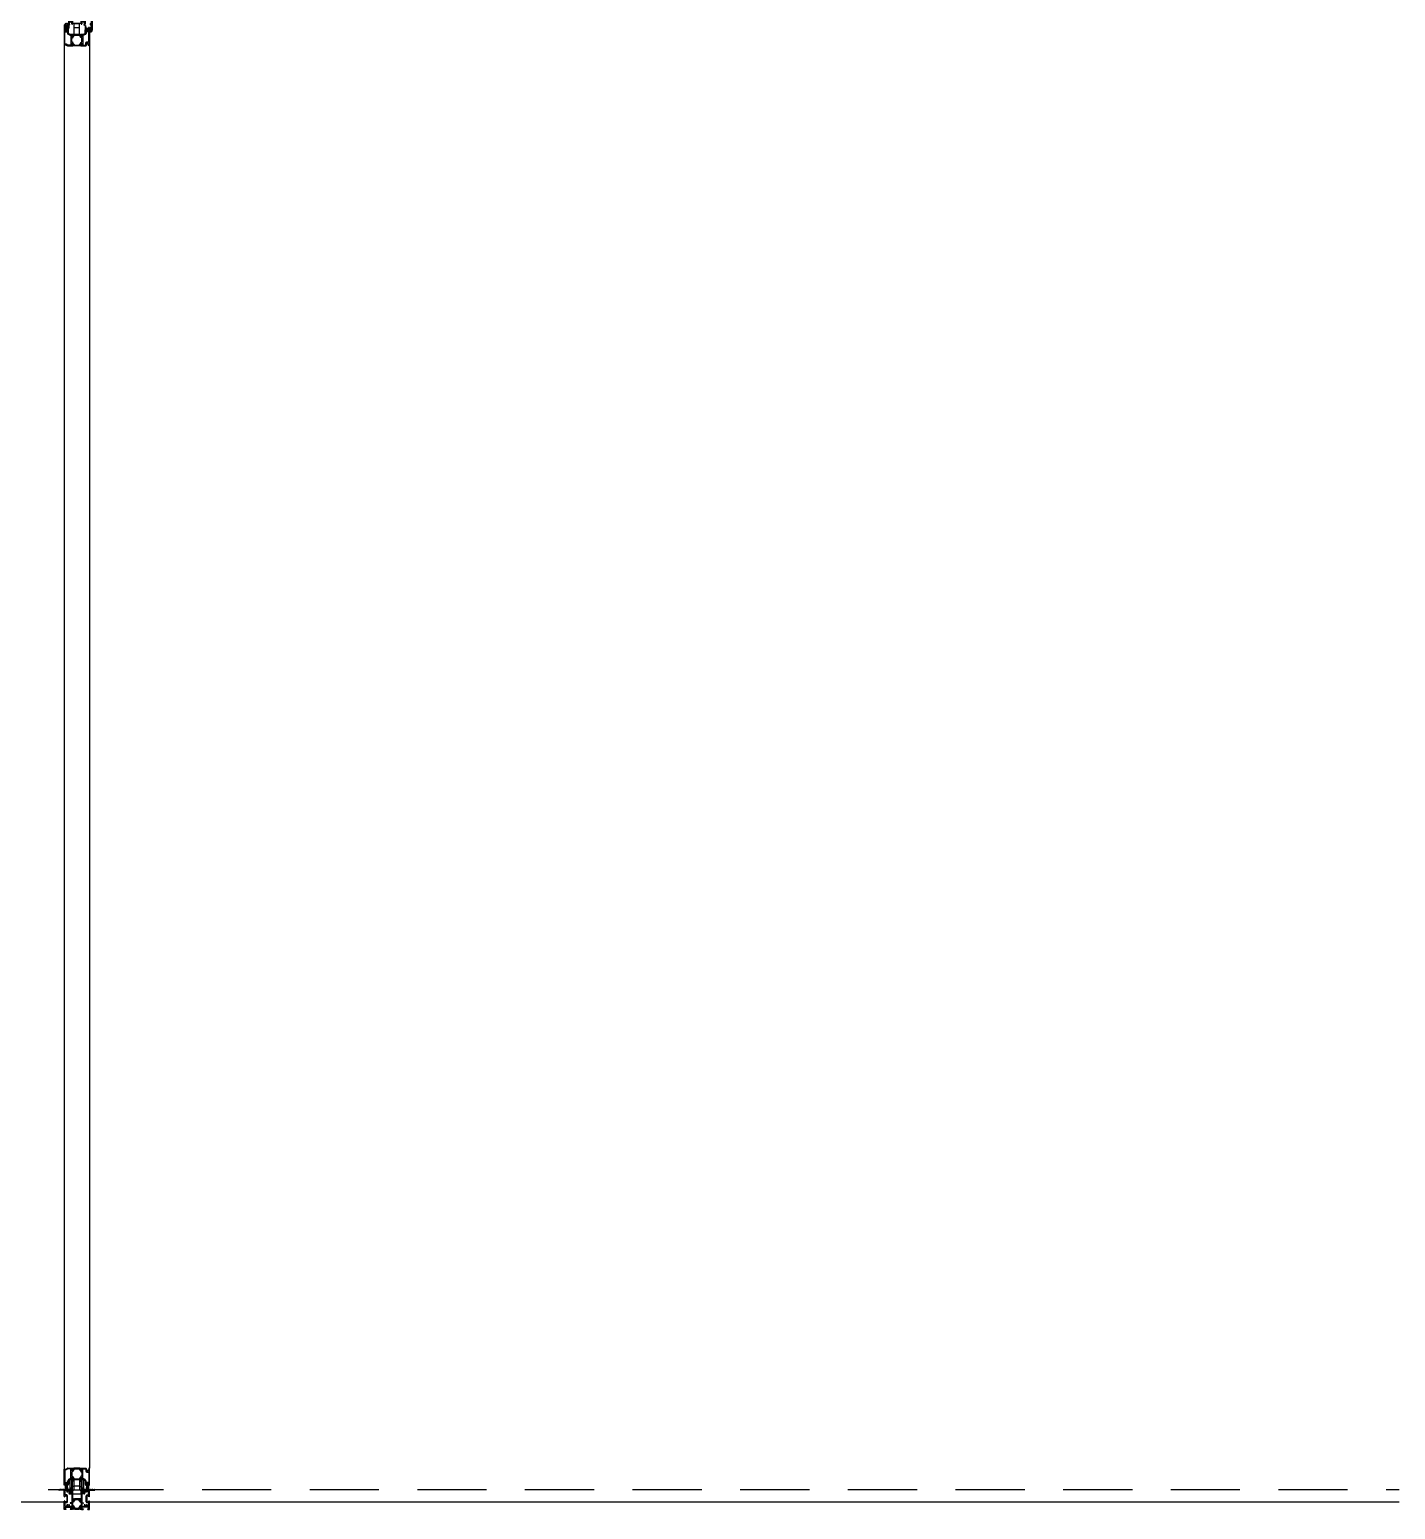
# Model space of a CAD drawing. Header units: millimetres. Extents: x 17311 to 801382, y -242618 to -104888.
# Drawn here: x 148942 to 153383, y -225723 to -220910 of the extents above; entities that cross this region are included whole.
import ezdxf

# ---------------------------------------------------------------- set-up
doc = ezdxf.new("R2010")
doc.units = ezdxf.units.MM
doc.header["$LTSCALE"] = 250
for name, pattern in [('HID', [2.8, 1.8, -1]), ('HIDDEN', [9.525, 6.35, -3.175]), ('STRICHPUNKTX2', [2, 1, -0.5, 0, -0.5])]:
    doc.linetypes.add(name, pattern=pattern)
for name, color, linetype in [('A-ETC', 8, 'Continuous'), ('A-FIN-8', 8, 'Continuous'), ('i-f-의장', 4, 'Continuous'), ('인테리어', 7, 'HIDDEN')]:
    doc.layers.add(name, color=color, linetype=linetype)

# ---------------------------------------------------------------- blocks, each defined once
blk = doc.blocks.new('5-60-04-x')
at = {"layer": 'A-ETC'}
for p, q in [((-59.4, 0), (-59.4, 38)), ((-59.4, 38), (-54.9, 38)), ((-57.6, 36.3), (-57.6, 6.7)), ((-54.5, 36.3), (-57.6, 36.3)), ((-54.9, 38), (-51.9, 39.8)), ((-51, 38.3), (-54.5, 36.3)), ((-51, 40), (-38.6, 40)), ((-43.7, 38.3), (-51, 38.3)), ((-43.7, 14.7), (-43.7, 38.3)), ((-41.7, 38.3), (-41.7, 33.7)), ((-41.7, 37.9), (-41.7, 34.1)), ((-41, 38.1), (-41.5, 38.1)), ((-39, 37.1), (-41.4, 38.5)), ((-41.4, 33.5), (-39, 34.9)), ((-39, 37), (-41, 38.1)), ((-41, 33.9), (-39, 35)), ((-38.8, 37), (-39, 37)), ((-39, 35), (-38, 35)), ((-38.1, 39.4), (-38.7, 37.2)), ((-36.8, 39.8), (-38.3, 37.2)), ((-37.1, 35.5), (-35.9, 37.7)), ((-23, 40), (-36.4, 40)), ((-35, 38.2), (-24.4, 38.2)), ((-23.5, 37.7), (-22.3, 35.5)), ((-21.1, 37.2), (-22.6, 39.8)), ((-21.4, 35), (-20.4, 35)), ((-21.3, 39.4), (-20.7, 37.2)), ((-20.8, 40), (-8.6, 40)), ((-20.4, 37), (-20.6, 37)), ((-20.4, 37.1), (-18, 38.5)), ((-18.4, 38.1), (-20.4, 37)), ((-20.4, 35), (-18.4, 33.9)), ((-18, 33.5), (-20.4, 34.9)), ((-17.9, 38.1), (-18.4, 38.1)), ((-17.7, 38.3), (-17.7, 33.7)), ((-17.7, 34.1), (-17.7, 37.9)), ((-15.7, 38.3), (-8.6, 38.3)), ((-15.7, 14.7), (-15.7, 38.3)), ((-8.6, 38.3), (-8.6, 33.5)), ((-5.6, 35.4), (-7, 38.9)), ((-1.7, 39.5), (-1.7, 36.9)), ((0, 40), (-1.2, 40)), ((0, 0), (0, 40)), ((-58.4, 1), (-58.4, 2.3)), ((-58.4, 2.3), (-57.2, 2.3)), ((-56.9, 1), (-58.4, 1)), ((-57.9, 3.3), (-57.9, 5)), ((-57.9, 5), (-50.9, 5)), ((-57.7, 3.3), (-57.9, 3.3)), ((-57.6, 6.7), (-51.1, 6.7)), ((-57.2, 2.3), (-57.2, 2.8)), ((-56.9, 0.5), (-56.9, 1)), ((-50.9, 1), (-52.4, 1)), ((-52.4, 0.5), (-52.4, 1)), ((-52, 2.8), (-52, 2.3)), ((-52, 2.3), (-50.9, 2.3)), ((-51.6, 8.7), (-51.6, 10.7)), ((-51.6, 10.7), (-51, 10.7)), ((-51.1, 8.7), (-51.6, 8.7)), ((-50.9, 3.3), (-51.5, 3.3)), ((-51.1, 6.7), (-51.1, 8.7)), ((-50.9, 5), (-50.9, 3.3)), ((-50.9, 2.3), (-50.9, 1)), ((-49.4, 3.3), (-49.9, 0.8)), ((-49.4, 10), (-49.4, 3.3)), ((-46.4, 14.7), (-43.7, 14.7)), ((-38.6, 13), (-46.4, 13)), ((-39.2, 32.5), (-41.7, 31)), ((-41.7, 31), (-41.7, 22)), ((-41.7, 22), (-39.2, 20.5)), ((-41.7, 19.3), (-41.7, 14.7)), ((-41.7, 15.1), (-41.7, 18.9)), ((-41.5, 33.9), (-41, 33.9)), ((-41.5, 19.1), (-41, 19.1)), ((-41, 14.9), (-41.5, 14.9)), ((-39, 18.1), (-41.4, 19.5)), ((-41.4, 14.5), (-39, 15.9)), ((-41, 19.1), (-39, 18)), ((-39, 16), (-41, 14.9)), ((-39, 18), (-38, 18)), ((-38.8, 16), (-39, 16)), ((-38.7, 34.7), (-38.7, 33.4)), ((-38.7, 19.6), (-38.7, 18.3)), ((-38.7, 15.8), (-38.1, 13.6)), ((-36.8, 13.2), (-38.3, 15.7)), ((-37.1, 17.5), (-35.9, 15.3)), ((-23, 13), (-36.4, 13)), ((-35, 14.8), (-24.4, 14.8)), ((-23.5, 15.3), (-22.3, 17.5)), ((-21.1, 15.7), (-22.6, 13.2)), ((-21.4, 18), (-20.4, 18)), ((-20.7, 15.8), (-21.3, 13.6)), ((-13, 13), (-20.8, 13)), ((-20.7, 34.7), (-20.7, 33.4)), ((-20.7, 19.6), (-20.7, 18.3)), ((-20.4, 16), (-20.6, 16)), ((-20.4, 18.1), (-18, 19.5)), ((-20.4, 18), (-18.4, 19.1)), ((-18.4, 14.9), (-20.4, 16)), ((-18, 14.5), (-20.4, 15.9)), ((-20.2, 32.5), (-17.7, 31)), ((-17.7, 22), (-20.2, 20.5)), ((-18.4, 33.9), (-17.9, 33.9)), ((-18.4, 19.1), (-17.9, 19.1)), ((-17.9, 14.9), (-18.4, 14.9)), ((-17.7, 31), (-17.7, 22)), ((-17.7, 19.3), (-17.7, 14.7)), ((-17.7, 18.9), (-17.7, 15.1)), ((-13, 14.7), (-15.7, 14.7)), ((-10, 10), (-10, 3.3)), ((-10, 3.3), (-9.5, 0.8)), ((-1.5, 5), (-8.5, 5)), ((-8.5, 5), (-8.5, 3.3)), ((-8.5, 3.3), (-7.8, 3.3)), ((-7.3, 2.3), (-8.5, 2.3)), ((-8.5, 2.3), (-8.5, 1)), ((-8.5, 1), (-7, 1)), ((-7.8, 10.7), (-8.3, 10.7)), ((-8.3, 8.7), (-7.8, 8.7)), ((-8.3, 6.7), (-8.3, 8.7)), ((-1.8, 6.7), (-8.3, 6.7)), ((-7.8, 8.7), (-7.8, 10.7)), ((-7.3, 2.8), (-7.3, 2.3)), ((-7, 0.5), (-7, 1)), ((-6.9, 34.7), (-6.1, 34.7)), ((-6.9, 33.5), (-6.9, 34.7)), ((-4.3, 32.5), (-5.9, 32.5)), ((-5.9, 30.8), (-1.8, 30.8)), ((-2.5, 1), (-1, 1)), ((-2.5, 0.5), (-2.5, 1)), ((-2.1, 2.3), (-2.1, 2.8)), ((-1, 2.3), (-2.1, 2.3)), ((-1.8, 30.8), (-1.8, 6.7)), ((-1.6, 3.3), (-1.5, 3.3)), ((-1.5, 3.3), (-1.5, 5)), ((-1, 1), (-1, 2.3)), ((-57.4, 0), (-59.4, 0)), ((-50.9, 0), (-51.9, 0)), ((-8.5, 0), (-7.5, 0)), ((-2, 0), (0, 0))]:
    blk.add_line(p, q, dxfattribs=at)
for centre, radius, start, end in [((-51, 38.3), 1.7, 90, 120.0294), ((-41.5, 38.3), 0.2, 60, 180), ((-41.5, 37.9), 0.2, 90, 180), ((-38.9, 37.3), 0.2, 240, 345), ((-38.9, 34.7), 0.2, 0, 120), ((-38.8, 37.5), 0.5, 270, 330), ((-38.6, 39.5), 0.5, 345, 90), ((-38, 36), 1, 270, 330), ((-36.4, 39.5), 0.5, 90, 150), ((-35, 37.2), 1, 90, 150), ((-24.4, 37.2), 1, 30, 90), ((-23, 39.5), 0.5, 30, 90), ((-21.4, 36), 1, 210, 270), ((-20.8, 39.5), 0.5, 90, 195), ((-20.6, 37.5), 0.5, 210, 270), ((-20.5, 37.3), 0.2, 195, 300), ((-20.5, 34.7), 0.2, 60, 180), ((-17.9, 38.3), 0.2, 0, 120), ((-17.9, 37.9), 0.2, 0, 90), ((-8.6, 38.3), 1.7, 21.3475, 90), ((-6.1, 35.2), 0.5, 270, 21.3475), ((-6.7, 36.9), 5, 298.3576, 0), ((-1.2, 39.5), 0.5, 90, 180), ((-57.7, 2.8), 0.5, 0, 90), ((-57.4, 0.5), 0.5, 270, 0), ((-51.9, 0.5), 0.5, 180, 270), ((-51.5, 2.8), 0.5, 90, 180), ((-46.4, 10), 4.7, 90, 171.4347), ((-50.9, 1), 1, 270, 348.2457), ((-46.4, 10), 3, 90, 180), ((-41.5, 34.1), 0.2, 180, 270), ((-41.5, 33.7), 0.2, 180, 300), ((-41.5, 19.3), 0.2, 60, 180), ((-41.5, 18.9), 0.2, 90, 180), ((-41.5, 15.1), 0.2, 180, 270), ((-41.5, 14.7), 0.2, 180, 300), ((-39.7, 33.4), 1, 300, 0), ((-39.7, 19.6), 1, 0, 60), ((-38.9, 18.3), 0.2, 240, 0), ((-38.9, 15.7), 0.2, 15, 120), ((-38.8, 15.5), 0.5, 30, 90), ((-38.6, 13.5), 0.5, 270, 15), ((-38, 17), 1, 30, 90), ((-36.4, 13.5), 0.5, 210, 270), ((-35, 15.8), 1, 210, 270), ((-24.4, 15.8), 1, 270, 330), ((-23, 13.5), 0.5, 270, 330), ((-21.4, 17), 1, 90, 150), ((-20.8, 13.5), 0.5, 165, 270), ((-20.6, 15.5), 0.5, 90, 150), ((-19.7, 33.4), 1, 180, 240), ((-19.7, 19.6), 1, 120, 180), ((-20.5, 18.3), 0.2, 180, 300), ((-20.5, 15.7), 0.2, 60, 165), ((-17.9, 33.7), 0.2, 240, 0), ((-17.9, 19.3), 0.2, 0, 120), ((-17.9, 14.7), 0.2, 240, 0), ((-17.9, 34.1), 0.2, 270, 0), ((-17.9, 18.9), 0.2, 0, 90), ((-17.9, 15.1), 0.2, 270, 0), ((-13, 10), 4.7, 8.0016, 90), ((-13, 10), 2.95, 0, 90), ((-8.5, 1), 1, 191.7543, 270), ((-5.9, 33.5), 2.7, 180, 270), ((-7.8, 2.8), 0.5, 0, 90), ((-7.5, 0.5), 0.5, 270, 0), ((-5.9, 33.5), 1, 180, 270), ((-2, 0.5), 0.5, 180, 270), ((-1.6, 2.8), 0.5, 90, 180)]:
    blk.add_arc(centre, radius, start, end, dxfattribs=at)
blk = doc.blocks.new('5-60-01-x')
at = {"layer": 'A-ETC'}
for p, q in [((-66, 34), (-66, 60)), ((-64, 62), (-64, 58.9)), ((-63.2, 62), (-64, 62)), ((-64, 58.9), (-63.2, 58.9)), ((-64, 56.2), (-64, 45.9)), ((-64, 56.2), (-61.8, 56.2)), ((-61.8, 45.9), (-64, 45.9)), ((-64, 44.4), (-64, 34)), ((-64, 44.4), (-62.4, 44.4)), ((-63.2, 63.2), (-63.2, 62)), ((-61.9, 63.2), (-63.2, 63.2)), ((-63.2, 58.9), (-63.2, 57.7)), ((-63.2, 57.7), (-61.9, 57.7)), ((-61.9, 62), (-61.9, 63.2)), ((-61.4, 62), (-61.9, 62)), ((-61.9, 57.7), (-61.9, 58.9)), ((-61.9, 58.9), (-61.4, 58.9)), ((-61.8, 56.2), (-61.8, 54.2)), ((-61.8, 54.2), (-60.9, 54.2)), ((-61.8, 47.9), (-61.8, 45.9)), ((-60.9, 47.9), (-61.8, 47.9)), ((-60.9, 64.5), (-60.9, 62.5)), ((-60.9, 58.4), (-60.9, 54.2)), ((-60.9, 45.9), (-60.9, 47.9)), ((-49.4, 44), (-48.6, 47.8)), ((-49.4, 30), (-49.4, 44)), ((-47.7, 36.3), (-47.7, 30)), ((-41.7, 36.3), (-47.7, 36.3)), ((-47.1, 47.5), (-47.5, 45.6)), ((-47.5, 45.6), (-46.9, 42)), ((-47.1, 49), (-47, 49)), ((-47, 47.5), (-47.1, 47.5)), ((-46.9, 42), (-46.9, 38)), ((-46.9, 38), (-45.4, 38)), ((-46.7, 48.7), (-46.7, 47.8)), ((-45.4, 38), (-45.2, 39.7)), ((-44.9, 40), (-43.5, 40)), ((-43.2, 39.7), (-43, 38)), ((-43, 38), (-41.5, 38)), ((-41.7, 24.9), (-41.7, 36.3)), ((-41.5, 38), (-41.5, 45.1)), ((-39.7, 45.1), (-39.7, 25)), ((-19.7, 45.1), (-19.7, 25)), ((-17.9, 45.1), (-17.9, 38)), ((-17.9, 38), (-16.4, 38)), ((-11.7, 36.3), (-17.7, 36.3)), ((-17.7, 36.3), (-17.7, 25.1)), ((-16.4, 38), (-16.2, 39.7)), ((-15.9, 40), (-15.5, 40)), ((-14.9, 40), (-14.5, 40)), ((-14.2, 39.7), (-14, 38)), ((-14, 38), (-12.5, 38)), ((-12.7, 48.7), (-12.7, 47.8)), ((-12.5, 42), (-11.9, 45.6)), ((-12.5, 42), (-12.5, 38)), ((-12.3, 49), (-12.4, 49)), ((-12.3, 47.5), (-12.4, 47.5)), ((-11.9, 45.6), (-12.3, 47.5)), ((-11.7, 35), (-11.7, 36.3)), ((-10, 44), (-10.8, 47.8)), ((-10, 35), (-10, 44)), ((-7.5, 35), (-10, 35)), ((0, 35), (-2, 35)), ((0, 0), (0, 35)), ((-60, 30), (-49.4, 30)), ((-59, 0), (-59, 27)), ((-57, 28.3), (-57, 24.9)), ((-49.4, 28.3), (-57, 28.3)), ((-57, 24.9), (-55.5, 24.9)), ((-57, 21.4), (-57, 8.6)), ((-56.5, 21.4), (-57, 21.4)), ((-57, 8.6), (-56.5, 8.6)), ((-50.5, 5), (-57, 5)), ((-57, 5), (-57, 1.5)), ((-57, 1.5), (-55, 1.5)), ((-56.5, 23.4), (-56.5, 21.4)), ((-54.5, 23.4), (-56.5, 23.4)), ((-56.5, 8.6), (-56.5, 6.6)), ((-56.5, 6.6), (-41.7, 6.6)), ((-55, 1.5), (-55.4, 0)), ((-54.5, 23.9), (-54.5, 23.4)), ((-50, 5.3), (-50.5, 5)), ((-49.5, 5), (-50, 5.3)), ((-41.7, 5), (-49.5, 5)), ((-45, 1.5), (-41.7, 1.5)), ((-44.6, 0), (-45, 1.5)), ((-43.7, 23.4), (-43.7, 23.9)), ((-41.7, 23.4), (-43.7, 23.4)), ((-42.7, 24.9), (-41.7, 24.9)), ((-41.7, 6.6), (-41.7, 23.4)), ((-41.7, 1.5), (-41.7, 5)), ((-39.7, 25), (-36.6, 25)), ((-39.7, 23.3), (-39.7, 18.7)), ((-37.2, 17.5), (-39.7, 16)), ((-39.7, 16), (-39.7, 9.8)), ((-39.7, 9.8), (-37.2, 8.3)), ((-39.7, 7.1), (-39.7, 2.5)), ((-39.7, 6.7), (-39.7, 2.9)), ((-36.6, 0.8), (-39.7, 0.8)), ((-39, 6.9), (-39.5, 6.9)), ((-39.5, 2.7), (-39, 2.7)), ((-37, 22.1), (-39.4, 23.5)), ((-39.4, 18.5), (-37, 19.9)), ((-37, 5.9), (-39.4, 7.3)), ((-39.4, 2.3), (-37, 3.7)), ((-37, 5.8), (-39, 6.9)), ((-39, 2.7), (-37, 3.8)), ((-36, 5.8), (-37, 5.8)), ((-37, 3.8), (-36.8, 3.8)), ((-36.1, 24.4), (-36.7, 22.2)), ((-36.7, 19.7), (-36.7, 18.4)), ((-36.7, 7.4), (-36.7, 6.1)), ((-36.7, 3.6), (-36.1, 1.4)), ((-36.3, 3.5), (-34.8, 1)), ((-33.8, 3), (-35.1, 5.3)), ((-34.4, 0.8), (-25, 0.8)), ((-26.4, 2.5), (-33, 2.5)), ((-24.3, 5.3), (-25.6, 3)), ((-24.6, 1), (-23.1, 3.5)), ((-22.4, 5.8), (-23.4, 5.8)), ((-23.3, 24.4), (-22.7, 22.2)), ((-22.7, 3.6), (-23.3, 1.4)), ((-19.7, 25), (-22.8, 25)), ((-22.8, 0.8), (-19.7, 0.8)), ((-22.7, 19.7), (-22.7, 18.4)), ((-22.7, 7.4), (-22.7, 6.1)), ((-22.6, 3.8), (-22.4, 3.8)), ((-22.4, 22.1), (-20, 23.5)), ((-20, 18.5), (-22.4, 19.9)), ((-22.4, 5.9), (-20, 7.3)), ((-20.4, 6.9), (-22.4, 5.8)), ((-22.4, 3.8), (-20.4, 2.7)), ((-20, 2.3), (-22.4, 3.7)), ((-22.2, 17.5), (-19.7, 16)), ((-19.7, 9.8), (-22.2, 8.3)), ((-19.9, 6.9), (-20.4, 6.9)), ((-20.4, 2.7), (-19.9, 2.7)), ((-19.7, 23.3), (-19.7, 18.7)), ((-19.7, 16), (-19.7, 9.8)), ((-19.7, 7.1), (-19.7, 2.5)), ((-19.7, 2.9), (-19.7, 6.7)), ((-17.7, 25.1), (-8.7, 25.1)), ((-17.3, 21.4), (-17.7, 21.4)), ((-17.7, 21.4), (-17.7, 8.6)), ((-17.7, 8.6), (-17.3, 8.6)), ((-9.5, 5), (-17.7, 5)), ((-17.7, 5), (-17.7, 1.5)), ((-17.7, 1.5), (-14, 1.5)), ((-17.3, 23.4), (-17.3, 21.4)), ((-2.5, 23.4), (-17.3, 23.4)), ((-17.3, 8.6), (-17.3, 6.6)), ((-17.3, 6.6), (-2.5, 6.6)), ((-14, 1.5), (-14.4, 0)), ((-9.7, 33.3), (-10, 33.3)), ((-9.7, 31.8), (-9.7, 33.3)), ((-8.7, 30.8), (-9.7, 31.8)), ((-9, 5.3), (-9.5, 5)), ((-8.5, 5), (-9, 5.3)), ((-8.7, 25.1), (-8.7, 30.8)), ((-2, 5), (-8.5, 5)), ((-7, 34), (-8, 34)), ((-8, 34), (-8, 32.5)), ((-8, 32.5), (-7, 31.5)), ((-7, 34.5), (-7, 34)), ((-7, 31.5), (-7, 25.1)), ((-7, 25.1), (-2.5, 25.1)), ((-4, 1.5), (-2, 1.5)), ((-3.6, 0), (-4, 1.5)), ((-2.5, 34), (-2.5, 34.5)), ((-1.5, 34), (-2.5, 34)), ((-2.5, 31.5), (-1.5, 32.5)), ((-2.5, 25.1), (-2.5, 31.5)), ((-2.5, 21.4), (-2.5, 23.4)), ((-2, 21.4), (-2.5, 21.4)), ((-2.5, 8.6), (-2, 8.6)), ((-2.5, 6.6), (-2.5, 8.6)), ((-2, 8.6), (-2, 21.4)), ((-2, 1.5), (-2, 5)), ((-1.5, 32.5), (-1.5, 34)), ((-55.4, 0), (-59, 0)), ((-40.5, 0), (-44.6, 0)), ((-18.9, 0), (-14.4, 0)), ((-3.6, 0), (0, 0))]:
    blk.add_line(p, q, dxfattribs=at)
at = {"layer": 'A-ETC', "linetype": 'Continuous'}
for p, q in [((-39.7, 22.9), (-39.7, 19.1)), ((-39, 23.1), (-39.5, 23.1)), ((-39.5, 18.9), (-39, 18.9)), ((-37, 22), (-39, 23.1)), ((-39, 18.9), (-37, 20)), ((-36.8, 22), (-37, 22)), ((-37, 20), (-36, 20)), ((-34.8, 24.7), (-36.3, 22.2)), ((-35.1, 20.5), (-33.8, 22.8)), ((-25, 25), (-34.4, 25)), ((-33, 23.3), (-26.4, 23.3)), ((-25.6, 22.8), (-24.3, 20.5)), ((-23.1, 22.2), (-24.6, 24.7)), ((-23.4, 20), (-22.4, 20)), ((-22.4, 22), (-22.6, 22)), ((-20.4, 23.1), (-22.4, 22)), ((-22.4, 20), (-20.4, 18.9)), ((-19.9, 23.1), (-20.4, 23.1)), ((-20.4, 18.9), (-19.9, 18.9)), ((-19.7, 19.1), (-19.7, 22.9))]:
    blk.add_line(p, q, dxfattribs=at)
at = {"layer": 'A-ETC'}
for centre, radius, start, end in [((-61, 60), 5, 95.0997, 180), ((-62.4, 45.9), 1.5, 270, 0), ((-61.4, 64.5), 0.5, 0, 95.0997), ((-61.4, 62.5), 0.5, 270, 0), ((-61.4, 58.4), 0.5, 0, 90), ((-47.1, 47.5), 1.5, 90, 168.25), ((-47, 48.7), 0.3, 0, 90), ((-47, 47.8), 0.3, 270, 0), ((-44.9, 39.7), 0.3, 90, 172.875), ((-43.5, 39.7), 0.3, 7.125, 90), ((-40.6, 45.1), 0.9, 0, 180), ((-18.8, 45.1), 0.9, 0, 180), ((-15.9, 39.7), 0.3, 90, 172.875), ((-15.2, 40), 0.3, 0, 180), ((-14.5, 39.7), 0.3, 7.125, 90), ((-12.4, 48.7), 0.3, 90, 180), ((-12.4, 47.8), 0.3, 180, 270), ((-12.3, 47.5), 1.5, 11.75, 90), ((-10, 35), 1.7, 180, 270), ((-7.5, 34.5), 0.5, 0, 90), ((-2, 34.5), 0.5, 90, 180), ((-60, 34), 6, 180, 270), ((-60, 34), 4, 180, 270), ((-60, 27), 1, 0, 90), ((-55.5, 23.9), 1, 0, 90), ((-49.4, 30), 1.7, 270, 0), ((-42.7, 23.9), 1, 90, 180), ((-40.5, 0.8), 0.8, 270, 0), ((-39.5, 23.3), 0.2, 60, 180), ((-39.5, 18.7), 0.2, 180, 300), ((-39.5, 7.1), 0.2, 60, 180), ((-39.5, 6.7), 0.2, 90, 180), ((-39.5, 2.9), 0.2, 180, 270), ((-39.5, 2.5), 0.2, 180, 300), ((-37.7, 18.4), 1, 300, 0), ((-37.7, 7.4), 1, 0, 60), ((-36.9, 22.3), 0.2, 240, 345), ((-36.9, 19.7), 0.2, 0, 120), ((-36.9, 6.1), 0.2, 240, 0), ((-36.9, 3.5), 0.2, 15, 120), ((-36.8, 3.3), 0.5, 30, 90), ((-36.6, 24.5), 0.5, 345, 90), ((-36.6, 1.3), 0.5, 270, 15), ((-36, 4.8), 1, 30, 90), ((-34.4, 1.3), 0.5, 210, 270), ((-33, 3.5), 1, 210, 270), ((-26.4, 3.5), 1, 270, 330), ((-25, 1.3), 0.5, 270, 330), ((-23.4, 4.8), 1, 90, 150), ((-22.8, 24.5), 0.5, 90, 195), ((-22.8, 1.3), 0.5, 165, 270), ((-22.6, 3.3), 0.5, 90, 150), ((-22.5, 22.3), 0.2, 195, 300), ((-22.5, 19.7), 0.2, 60, 180), ((-21.7, 18.4), 1, 180, 240), ((-21.7, 7.4), 1, 120, 180), ((-22.5, 6.1), 0.2, 180, 300), ((-22.5, 3.5), 0.2, 60, 165), ((-19.9, 23.3), 0.2, 0, 120), ((-19.9, 18.7), 0.2, 240, 0), ((-19.9, 7.1), 0.2, 0, 120), ((-19.9, 2.5), 0.2, 240, 0), ((-19.9, 6.7), 0.2, 0, 90), ((-19.9, 2.9), 0.2, 270, 0), ((-18.9, 0.8), 0.8, 180, 270)]:
    blk.add_arc(centre, radius, start, end, dxfattribs=at)
at = {"layer": 'A-ETC', "linetype": 'Continuous'}
for centre, radius, start, end in [((-39.5, 22.9), 0.2, 90, 180), ((-39.5, 19.1), 0.2, 180, 270), ((-36.8, 22.5), 0.5, 270, 330), ((-36, 21), 1, 270, 330), ((-34.4, 24.5), 0.5, 90, 150), ((-33, 22.3), 1, 90, 150), ((-26.4, 22.3), 1, 30, 90), ((-25, 24.5), 0.5, 30, 90), ((-23.4, 21), 1, 210, 270), ((-22.6, 22.5), 0.5, 210, 270), ((-19.9, 22.9), 0.2, 0, 90), ((-19.9, 19.1), 0.2, 270, 0)]:
    blk.add_arc(centre, radius, start, end, dxfattribs=at)
blk = doc.blocks.new('25-0-1060-x')
at = {"layer": 'A-ETC', "linetype": 'Continuous'}
for p, q in [((0, -2.4), (0, 2.4)), ((0, 2.4), (1, 2.4)), ((1, 2.4), (1, -2.4)), ((1, 1), (4, 1.5)), ((1, 0.5), (4, 1)), ((1, 0), (4, 0.5)), ((1, 0), (4, -0.5)), ((1, 0), (4, 0)), ((1, -2.4), (0, -2.4)), ((1, -0.5), (4, -1)), ((1, -1), (4, -1.5))]:
    blk.add_line(p, q, dxfattribs=at)
blk = doc.blocks.new('25-0-1040-x_3')
at = {"layer": 'A-ETC'}
for p, q in [((0, 9.8), (0, 0)), ((0, 9.8), (0.7, 9.8)), ((0, 0), (2.1, 0)), ((0.7, 9.8), (0.8, 9.4)), ((2, 9.1), (2, 7.9)), ((2, 7.9), (7.9, 7.9)), ((6.4, 5.9), (2.3, 5.9)), ((2.3, 5.9), (2.3, 2)), ((2.3, 2), (6.4, 2)), ((6.4, 2), (6.4, 5.9)), ((7.5, 0), (8.7, 0)), ((7.9, 7.9), (7.9, 9.5)), ((8.5, 12.8), (9.3, 9.4)), ((8.7, 9), (8.7, 9.5)), ((8.7, 2.9), (8.7, 8.2)), ((8.7, 0), (10.5, 1.8)), ((8.8, 8.3), (9.2, 8.7)), ((9.2, 9.2), (8.9, 8.9)), ((9.4, 8.7), (10.2, 4.7)), ((9.6, 2.6), (9.6, 2.6)), ((11.4, 5), (9.7, 13)), ((1.8, -1.3), (1.8, -1.8)), ((2.3, -1.3), (1.8, -1.3)), ((1.8, -1.8), (3.9, -3.3)), ((2.5, -0.5), (2.5, -1.1)), ((3.8, -0.7), (3.5, -1.8)), ((3.5, -1.8), (4.5, -2.5)), ((5, -2.5), (6, -1.8)), ((5.6, -3.3), (7.8, -1.8)), ((6, -1.8), (5.7, -0.7)), ((7, -0.5), (7, -1.1)), ((7.8, -1.3), (7.2, -1.3)), ((7.8, -1.8), (7.8, -1.3))]:
    blk.add_line(p, q, dxfattribs=at)
for centre, radius, start, end in [((1, 9.5), 0.25, 190, 338.4213), ((24.5, 0.2), 25, 153.015, 158.4213), ((24.5, 0.2), 24.2, 153.015, 158.4213), ((2, -0.5), 0.5, 0, 90), ((4, 10.6), 2, 55.8139, 153.015), ((4, 10.6), 1.2, 55.8139, 153.015), ((4.8, -0.9), 1, 13.518, 166.482), ((7.9, 16.4), 5.8, 235.8139, 259.8534), ((7.9, 16.4), 5, 235.8139, 259.8534), ((6.7, 9.5), 1.2, 0, 79.8534), ((7.5, -0.5), 0.5, 90, 180), ((6.7, 9.5), 2, 0, 79.8534), ((9.1, 12.9), 0.6, 12.0873, 192.0873), ((8.8, 9), 0.1, 180, 310), ((8.9, 8.2), 0.2, 130, 180), ((9.2, 2.9), 0.5, 180, 315), ((9.1, 9.3), 0.2, 310, 12.0873), ((9.3, 8.6), 0.1, 12.0873, 130), ((8, 4.2), 2.3, 315, 12.0873), ((8, 4.2), 3.5, 315, 12.0873), ((2.3, -1.1), 0.2, 270, 0), ((4.8, -2.1), 1.5, 234.4534, 305.5466), ((4.8, -2.1), 0.5, 234.4534, 305.5466), ((7.2, -1.1), 0.2, 180, 270)]:
    blk.add_arc(centre, radius, start, end, dxfattribs=at)
blk = doc.blocks.new('SL60_FÜHRUNGSROLLE')
at = {"layer": 'A-ETC', "linetype": 'STRICHPUNKTX2', "ltscale": 2}
for p, q in [((9.2, 35.4), (-9.2, 35.4)), ((-9.2, 26.4), (9.2, 26.4)), ((-6.5, 0), (-6.5, 24.9)), ((-6, 25.4), (6, 25.4)), ((-6, 16.4), (6, 16.4)), ((-2.9, 26.2), (-2.5, 25.4)), ((2.9, 26.2), (2.5, 25.4)), ((6.5, 0), (6.5, 24.9))]:
    blk.add_line(p, q, dxfattribs=at)
for centre, radius, start, end in [((20, 30.9), 30, 172.2071, 187.7929), ((-9.2, 34.9), 0.5, 90, 172.2071), ((9.2, 34.9), 0.5, 7.7929, 90), ((-20, 30.9), 30, 352.2071, 7.7929), ((-9.2, 26.9), 0.5, 187.7929, 270), ((-6, 24.9), 0.5, 90, 180), ((-6, 16.9), 0.5, 180, 270), ((-2.5, 26.4), 0.5, 180, 210), ((2.5, 26.4), 0.5, 330, 0), ((6, 24.9), 0.5, 0, 90), ((6, 16.9), 0.5, 270, 0), ((9.2, 26.9), 0.5, 270, 352.2071)]:
    blk.add_arc(centre, radius, start, end, dxfattribs=at)
blk = doc.blocks.new('25-60-05-x')
at = {"layer": 'A-ETC'}
for p, q in [((-1, 7.6), (-1, 0.3)), ((-0.7, 0), (0.7, 0)), ((-0.2, 7.6), (0.1, 2.3)), ((0.6, 1.8), (3.5, 1.8)), ((1.5, 0.3), (0.7, 0)), ((1.7, 0.1), (1.7, -1.2)), ((3.5, 1.8), (4, 1.5)), ((4, 1.5), (4.5, 1.8)), ((4.5, 1.8), (6.5, 1.8)), ((6.2, 0.1), (6.2, -1.2)), ((7.2, 0), (6.5, 0.3)), ((7, 2.3), (7, 3.5)), ((7.2, 0), (7.7, 0)), ((8, 0.3), (8, 3.5)), ((1, -1.4), (1, -1.6)), ((1.6, -1.3), (1.1, -1.3)), ((1.1, -1.8), (3.4, -3.4)), ((3, -0.8), (2.8, -1.8)), ((2.8, -1.8), (3.7, -2.4)), ((4.3, -2.4), (5.1, -1.8)), ((4.5, -3.4), (6.8, -1.8)), ((5.1, -1.8), (5, -0.8)), ((6.9, -1.3), (6.3, -1.3)), ((7, -1.6), (7, -1.4))]:
    blk.add_line(p, q, dxfattribs=at)
for centre, radius, start, end in [((-0.6, 7.6), 0.4, 3.9359, 180), ((-0.7, 0.3), 0.3, 180, 270), ((0.6, 2.3), 0.5, 183.9359, 270), ((1.5, 0.1), 0.2, 0, 111.4883), ((4, -1), 1, 9.6795, 170.3205), ((6.4, 0.1), 0.2, 68.5117, 180), ((6.5, 2.3), 0.5, 270, 0), ((7.5, 3.5), 0.5, 0, 180), ((7.7, 0.3), 0.3, 270, 0), ((1.1, -1.4), 0.1, 90, 180), ((1.3, -1.6), 0.3, 180, 235), ((1.6, -1.2), 0.1, 270, 0), ((4, -2.6), 1, 235, 305), ((4, -2), 0.5, 235, 305), ((6.3, -1.2), 0.1, 180, 270), ((6.7, -1.6), 0.3, 305, 0), ((6.9, -1.4), 0.1, 0, 90)]:
    blk.add_arc(centre, radius, start, end, dxfattribs=at)
blk = doc.blocks.new('A$C03e58a8b')
at = {"layer": 'A-ETC', "yscale": 1.380714666666666, "zscale": 1.380714666666666, "rotation": 180}
for name, p, xscale in [('5-60-01-x', (0, 0), 1.380714666666666), ('5-60-04-x', (82, -78.7), -1.380714666666666), ('25-0-1060-x', (87.3, -83.5), 1.380714666666666)]:
    blk.add_blockref(name, p, dxfattribs=dict(at, xscale=xscale))
at = {"layer": 'A-ETC', "xscale": 1.380714666666666, "yscale": 1.380714666666666, "zscale": 1.380714666666666}
for name, p in [('SL60_FÜHRUNGSROLLE', (41, -96.5)), ('25-0-1040-x_3', (0, -78.7)), ('25-60-05-x', (70, -78.7))]:
    blk.add_blockref(name, p, dxfattribs=at)
blk = doc.blocks.new('SL60_LAUFROLLE_UNTEN')
at = {"layer": 'A-ETC', "linetype": 'STRICHPUNKTX2', "ltscale": 2}
for p, q in [((-16, 25.5), (-16, 45)), ((-15.5, 25), (-15.5, 45)), ((-11.8, 23), (-11.8, 45)), ((-10.5, 23), (-10.5, 45)), ((-6.5, 41.8), (-9.5, 41.8)), ((-6.5, 21.5), (-6.5, 44.9)), ((6.5, 44.9), (6.5, 21.5)), ((6.5, 41.8), (9.5, 41.8)), ((10.5, 45), (10.5, 23)), ((11.8, 45), (11.8, 23)), ((15.5, 45), (15.5, 25)), ((16, 45), (16, 25.5)), ((-15.5, 25), (-16, 25.5)), ((-14.2, 25), (-15.5, 25)), ((-10.5, 23), (-11.8, 23)), ((-6.5, 29.2), (-9.5, 29.2)), ((9.2, 20), (-9.2, 20)), ((9.2, 11), (-9.2, 11)), ((6, 30), (-6, 30)), ((-6, 21), (6, 21)), ((-2.9, 20.2), (-2.5, 21)), ((2.9, 20.2), (2.5, 21)), ((6.5, 29.2), (9.5, 29.2)), ((10.5, 23), (11.8, 23)), ((14.3, 25), (15.5, 25)), ((15.5, 25), (16, 25.5))]:
    blk.add_line(p, q, dxfattribs=at)
for centre, radius, start, end in [((-9.5, 42.8), 1, 180, 270), ((9.5, 42.8), 1, 270, 0), ((-14.2, 22.5), 2.5, 11.537, 90), ((-9.5, 28.2), 1, 90, 180), ((20, 15.5), 30, 172.2071, 187.7929), ((-9.2, 19.5), 0.5, 90, 172.2071), ((-9.2, 11.5), 0.5, 187.7929, 270), ((-6, 29.5), 0.5, 90, 180), ((-6, 21.5), 0.5, 180, 270), ((-2.5, 20), 0.5, 150, 180), ((2.5, 20), 0.5, 0, 30), ((6, 29.5), 0.5, 0, 90), ((6, 21.5), 0.5, 270, 0), ((9.2, 19.5), 0.5, 7.7929, 90), ((9.2, 11.5), 0.5, 270, 352.2071), ((9.5, 28.2), 1, 0, 90), ((-20, 15.5), 30, 352.2071, 7.7929), ((14.3, 22.5), 2.5, 90, 168.463)]:
    blk.add_arc(centre, radius, start, end, dxfattribs=at)
blk = doc.blocks.new('25-0-1065-X')
at = {"layer": 'A-ETC'}
for p, q in [((3.8, 0), (-3.7, 0)), ((-3.7, -1.3), (-3.7, 0)), ((3.8, -1.3), (3.8, 0)), ((3.8, -1.3), (-3.7, -1.3)), ((-2.2, -1.3), (-2.8, -12.3)), ((-1.3, -1.3), (-1.9, -12.3)), ((-0.4, -1.3), (-1, -12.3)), ((0, -1.3), (0, -12.3)), ((0.4, -1.3), (1, -12.3)), ((1.3, -1.3), (1.9, -12.3)), ((2.2, -1.3), (2.8, -12.3))]:
    blk.add_line(p, q, dxfattribs=at)
blk = doc.blocks.new('5-60-23-X')
at = {"layer": 'A-ETC'}
for p, q in [((-72, 46), (-71, 47)), ((-72, 45.5), (-72, 46)), ((-59, 45), (-71.5, 45)), ((-71, 47), (-69.9, 47)), ((-69.7, 46.8), (-69.9, 47)), ((-67.7, 46.8), (-69.7, 46.8)), ((-67.5, 47), (-67.7, 46.8)), ((-67.5, 47), (-65.9, 47)), ((-65.7, 46.8), (-65.9, 47)), ((-63.7, 46.8), (-65.7, 46.8)), ((-63.5, 47), (-63.7, 46.8)), ((-63.5, 47), (-61.9, 47)), ((-61.7, 46.8), (-61.9, 47)), ((-59.7, 46.8), (-61.7, 46.8)), ((-59.5, 47), (-59.7, 46.8)), ((-59.5, 47), (-57.9, 47)), ((-59, 30.4), (-59, 45)), ((-57.7, 46.8), (-57.9, 47)), ((-55.7, 46.8), (-57.7, 46.8)), ((-57.3, 34), (-57.3, 45)), ((-57.3, 45), (-53.8, 45)), ((-55.5, 47), (-55.7, 46.8)), ((-55.5, 47), (-53.9, 47)), ((-53.7, 46.8), (-53.9, 47)), ((-51.7, 46.8), (-53.7, 46.8)), ((-52, 41), (-51.2, 41)), ((-51.5, 47), (-51.7, 46.8)), ((-51.5, 47), (-49.9, 47)), ((-51.2, 41), (-51, 41.3)), ((-49.7, 46.8), (-49.9, 47)), ((-47.7, 46.8), (-49.7, 46.8)), ((-49, 41.3), (-48.8, 41)), ((-48.8, 41), (-48.4, 41)), ((-48.4, 41), (-48.4, 38)), ((-47.5, 47), (-47.7, 46.8)), ((-47.5, 47), (-46.7, 47)), ((-46.7, 47), (-46.7, 38)), ((-45.2, 38), (-46.7, 38)), ((-46.7, 36.3), (-41.3, 36.3)), ((-45, 39.7), (-45.2, 38)), ((-43.3, 40), (-44.7, 40)), ((-42.8, 38), (-43, 39.7)), ((-41.3, 38), (-42.8, 38)), ((-41.3, 45.1), (-41.3, 38)), ((-41.3, 36.3), (-41.3, 15.8)), ((-39.5, 45.1), (-39.5, 25)), ((-19.5, 45.1), (-19.5, 25)), ((-17.7, 45.1), (-17.7, 38)), ((-17.7, 38), (-16.2, 38)), ((-17.7, 36.3), (-17.7, 15.8)), ((-12.3, 36.3), (-17.7, 36.3)), ((-16.2, 38), (-16, 39.7)), ((-15.7, 40), (-14.3, 40)), ((-14, 39.7), (-13.8, 38)), ((-13.8, 38), (-12.3, 38)), ((-12.3, 47), (-12.3, 38)), ((-11.5, 47), (-12.3, 47)), ((-11.5, 47), (-11.3, 46.8)), ((-11.3, 46.8), (-9.3, 46.8)), ((-10.6, 41), (-10.6, 38)), ((-10.2, 41), (-10.6, 41)), ((-10, 41.3), (-10.2, 41)), ((-9.3, 46.8), (-9.1, 47)), ((-7.5, 47), (-9.1, 47)), ((-7.8, 41), (-8, 41.3)), ((-7, 41), (-7.8, 41)), ((-7.5, 47), (-7.3, 46.8)), ((-7.3, 46.8), (-5.3, 46.8)), ((-5.3, 46.8), (-5.1, 47)), ((-1.7, 45), (-5.2, 45)), ((-3.5, 47), (-5.1, 47)), ((-3.5, 47), (-3.3, 46.8)), ((-3.3, 46.8), (-1.3, 46.8)), ((-1.7, 34), (-1.7, 45)), ((-1.3, 46.8), (-1.1, 47)), ((0.5, 47), (-1.1, 47)), ((0, 45), (12.5, 45)), ((0, 30.4), (0, 45)), ((0.5, 47), (0.7, 46.8)), ((0.7, 46.8), (2.7, 46.8)), ((2.7, 46.8), (2.9, 47)), ((4.5, 47), (2.9, 47)), ((4.5, 47), (4.7, 46.8)), ((4.7, 46.8), (6.7, 46.8)), ((6.7, 46.8), (6.9, 47)), ((8.5, 47), (6.9, 47)), ((8.5, 47), (8.7, 46.8)), ((8.7, 46.8), (10.7, 46.8)), ((10.7, 46.8), (10.9, 47)), ((12, 47), (10.9, 47)), ((13, 46), (12, 47)), ((13, 45.5), (13, 46)), ((-59, 30.4), (-57.5, 30)), ((-57.5, 20), (-59, 19.6)), ((-59, 0), (-59, 19.6)), ((-55.4, 0), (-59, 0)), ((-57.5, 30), (-57.5, 32.3)), ((-57.5, 32.3), (-53.2, 32.3)), ((-57.5, 17.8), (-57.5, 20)), ((-53.2, 17.8), (-57.5, 17.8)), ((-53.2, 34), (-57.3, 34)), ((-57.3, 6.7), (-57.3, 16.1)), ((-57.3, 16.1), (-53.2, 16.1)), ((-53.6, 6.7), (-57.3, 6.7)), ((-57.3, 1.5), (-57.3, 5)), ((-57.3, 5), (-50.5, 5)), ((-55, 1.5), (-57.3, 1.5)), ((-55.4, 0), (-55, 1.5)), ((-53.2, 32.3), (-53.2, 25.5)), ((-53.2, 25.5), (-52.9, 25)), ((-52.9, 25), (-53.2, 24.5)), ((-53.2, 24.5), (-53.2, 17.8)), ((-51.2, 11), (-52, 11)), ((-51.5, 17.8), (-51.5, 32.3)), ((-51, 10.7), (-51.2, 11)), ((-50.5, 5), (-50, 5.3)), ((-50, 5.3), (-49.5, 5)), ((-49.5, 5), (-41.3, 5)), ((-48.8, 11), (-49, 10.7)), ((-48, 11), (-48.8, 11)), ((-41.3, 6.7), (-46.4, 6.7)), ((-45.3, 15.8), (-45.3, 15.3)), ((-41.3, 15.8), (-45.3, 15.8)), ((-41.3, 1.5), (-45, 1.5)), ((-45, 1.5), (-44.6, 0)), ((-40.3, 0), (-44.6, 0)), ((-44.3, 14.3), (-41.3, 14.3)), ((-41.3, 14.3), (-41.3, 6.7)), ((-41.3, 5), (-41.3, 1.5)), ((-39.5, 25), (-36.4, 25)), ((-39.5, 23.3), (-39.5, 18.7)), ((-39.5, 22.9), (-39.5, 19.1)), ((-37, 17.5), (-39.5, 16)), ((-39.5, 16), (-39.5, 9.8)), ((-39.5, 9.8), (-37, 8.3)), ((-39.5, 7.1), (-39.5, 2.5)), ((-39.5, 6.7), (-39.5, 2.9)), ((-36.4, 0.8), (-39.5, 0.8)), ((-38.8, 23.1), (-39.3, 23.1)), ((-39.3, 18.9), (-38.8, 18.9)), ((-38.8, 6.9), (-39.3, 6.9)), ((-39.3, 2.7), (-38.8, 2.7)), ((-36.8, 22.1), (-39.2, 23.5)), ((-39.2, 18.5), (-36.8, 19.9)), ((-36.8, 5.9), (-39.2, 7.3)), ((-39.2, 2.3), (-36.8, 3.7)), ((-36.8, 22), (-38.8, 23.1)), ((-38.8, 18.9), (-36.8, 20)), ((-36.8, 5.8), (-38.8, 6.9)), ((-38.8, 2.7), (-36.8, 3.8)), ((-36.6, 22), (-36.8, 22)), ((-36.8, 20), (-35.8, 20)), ((-35.8, 5.8), (-36.8, 5.8)), ((-36.8, 3.8), (-36.6, 3.8)), ((-35.9, 24.4), (-36.5, 22.2)), ((-36.5, 19.7), (-36.5, 18.4)), ((-36.5, 7.4), (-36.5, 6.1)), ((-36.5, 3.6), (-35.9, 1.4)), ((-34.6, 24.8), (-36.1, 22.3)), ((-36.1, 3.6), (-34.6, 1)), ((-34.9, 20.5), (-33.6, 22.8)), ((-33.6, 3), (-34.9, 5.3)), ((-24.8, 25.1), (-34.2, 25.1)), ((-34.2, 0.7), (-24.8, 0.7)), ((-32.8, 23.3), (-26.2, 23.3)), ((-26.2, 2.5), (-32.8, 2.5)), ((-25.4, 22.8), (-24.1, 20.5)), ((-24.1, 5.3), (-25.4, 3)), ((-22.9, 22.3), (-24.4, 24.8)), ((-24.4, 1), (-22.9, 3.6)), ((-23.2, 20), (-22.2, 20)), ((-22.2, 5.8), (-23.2, 5.8)), ((-23.1, 24.4), (-22.5, 22.2)), ((-22.5, 3.6), (-23.1, 1.4)), ((-19.5, 25), (-22.6, 25)), ((-22.6, 0.8), (-19.5, 0.8)), ((-22.5, 19.7), (-22.5, 18.4)), ((-22.5, 7.4), (-22.5, 6.1)), ((-22.2, 22), (-22.4, 22)), ((-22.4, 3.8), (-22.2, 3.8)), ((-22.2, 22.1), (-19.8, 23.5)), ((-20.2, 23.1), (-22.2, 22)), ((-22.2, 20), (-20.2, 18.9)), ((-19.8, 18.5), (-22.2, 19.9)), ((-22.2, 5.9), (-19.8, 7.3)), ((-20.2, 6.9), (-22.2, 5.8)), ((-22.2, 3.8), (-20.2, 2.7)), ((-19.8, 2.3), (-22.2, 3.7)), ((-22, 17.5), (-19.5, 16)), ((-19.5, 9.8), (-22, 8.3)), ((-19.7, 23.1), (-20.2, 23.1)), ((-20.2, 18.9), (-19.7, 18.9)), ((-19.7, 6.9), (-20.2, 6.9)), ((-20.2, 2.7), (-19.7, 2.7)), ((-19.5, 23.3), (-19.5, 18.7)), ((-19.5, 19.1), (-19.5, 22.9)), ((-19.5, 16), (-19.5, 9.8)), ((-19.5, 7.1), (-19.5, 2.5)), ((-19.5, 2.9), (-19.5, 6.7)), ((-18.7, 0), (-14.4, 0)), ((-17.7, 15.8), (-13.7, 15.8)), ((-14.7, 14.3), (-17.7, 14.3)), ((-17.7, 14.3), (-17.7, 6.7)), ((-17.7, 6.7), (-12.6, 6.7)), ((-9.5, 5), (-17.7, 5)), ((-17.7, 5), (-17.7, 1.5)), ((-17.7, 1.5), (-14, 1.5)), ((-14, 1.5), (-14.4, 0)), ((-13.7, 15.8), (-13.7, 15.3)), ((-11, 11), (-10.2, 11)), ((-10.2, 11), (-10, 10.7)), ((-9, 5.3), (-9.5, 5)), ((-8.5, 5), (-9, 5.3)), ((-1.7, 5), (-8.5, 5)), ((-8, 10.7), (-7.8, 11)), ((-7.8, 11), (-7, 11)), ((-7.5, 17.8), (-7.5, 32.3)), ((-5.8, 25.5), (-6.1, 25)), ((-6.1, 25), (-5.8, 24.5)), ((-5.8, 34), (-1.7, 34)), ((-1.5, 32.3), (-5.8, 32.3)), ((-5.8, 32.3), (-5.8, 25.5)), ((-5.8, 24.5), (-5.8, 17.8)), ((-5.8, 17.8), (-1.5, 17.8)), ((-1.7, 16.1), (-5.8, 16.1)), ((-5.4, 6.7), (-1.7, 6.7)), ((-4, 1.5), (-1.7, 1.5)), ((-3.6, 0), (-4, 1.5)), ((-3.6, 0), (0, 0)), ((-1.7, 6.7), (-1.7, 16.1)), ((-1.7, 1.5), (-1.7, 5)), ((-1.5, 30), (-1.5, 32.3)), ((0, 30.4), (-1.5, 30)), ((-1.5, 20), (0, 19.6)), ((-1.5, 17.8), (-1.5, 20)), ((0, 0), (0, 19.6))]:
    blk.add_line(p, q, dxfattribs=at)
for centre, radius, start, end in [((-71.5, 45.5), 0.5, 180, 270), ((-53.8, 44.5), 0.5, 338.2615, 90), ((-50, 43), 3.55, 158.2615, 194.117), ((-52, 42.5), 1.5, 194.117, 270), ((-50, 43), 2.05, 104.0095, 210.9905), ((-51.4, 41.6), 0.5, 330, 127.9953), ((-50, 45.1), 0.5, 187.0047, 352.9953), ((-50, 43), 2.05, 329.0095, 75.9905), ((-48.6, 41.6), 0.5, 52.0047, 210), ((-46.7, 38), 1.7, 180, 270), ((-44.7, 39.7), 0.3, 90, 172.875), ((-43.3, 39.7), 0.3, 7.125, 90), ((-40.4, 45.1), 0.9, 0, 180), ((-18.6, 45.1), 0.9, 0, 180), ((-15.7, 39.7), 0.3, 90, 172.875), ((-14.3, 39.7), 0.3, 7.125, 90), ((-12.3, 38), 1.7, 270, 0), ((-9, 43), 2.05, 104.0095, 210.9905), ((-10.4, 41.6), 0.5, 330, 127.9953), ((-9, 45.1), 0.5, 187.0047, 352.9953), ((-9, 43), 2.05, 329.0095, 75.9905), ((-7.6, 41.6), 0.5, 52.0047, 210), ((-7, 42.5), 1.5, 270, 345.883), ((-5.2, 44.5), 0.5, 90, 201.7385), ((-9, 43), 3.55, 345.883, 21.7385), ((12.5, 45.5), 0.5, 270, 0), ((-53.6, 7.2), 0.5, 270, 26.3878), ((-50, 9), 3.55, 165.883, 206.3878), ((-52, 9.5), 1.5, 90, 165.883), ((-53.2, 32.3), 1.7, 0, 90), ((-53.2, 17.8), 1.7, 270, 0), ((-50, 9), 2.05, 149.0095, 255.9905), ((-51.4, 10.4), 0.5, 232.0047, 30), ((-50, 7), 0.5, 7.0047, 172.9953), ((-50, 9), 2.05, 284.0095, 30.9905), ((-48.6, 10.4), 0.5, 150, 307.9953), ((-48, 9.5), 1.5, 14.117, 90), ((-46.4, 7.2), 0.5, 153.6122, 270), ((-50, 9), 3.55, 333.6122, 14.117), ((-44.3, 15.3), 1, 180, 270), ((-40.3, 0.8), 0.8, 270, 0), ((-39.3, 23.3), 0.2, 60, 180), ((-39.3, 22.9), 0.2, 90, 180), ((-39.3, 19.1), 0.2, 180, 270), ((-39.3, 18.7), 0.2, 180, 300), ((-39.3, 7.1), 0.2, 60, 180), ((-39.3, 6.7), 0.2, 90, 180), ((-39.3, 2.9), 0.2, 180, 270), ((-39.3, 2.5), 0.2, 180, 300), ((-37.5, 18.4), 1, 300, 0), ((-37.5, 7.4), 1, 0, 60), ((-36.7, 22.3), 0.2, 240, 345), ((-36.7, 19.7), 0.2, 0, 120), ((-36.7, 6.1), 0.2, 240, 0), ((-36.7, 3.5), 0.2, 15, 120), ((-36.6, 22.5), 0.5, 270, 330), ((-36.6, 3.3), 0.5, 30, 90), ((-36.4, 24.5), 0.5, 345, 90), ((-36.4, 1.3), 0.5, 270, 15), ((-35.8, 21), 1, 270, 330), ((-35.8, 4.8), 1, 30, 90), ((-34.2, 24.6), 0.5, 90, 150), ((-34.2, 1.2), 0.5, 210, 270), ((-32.8, 22.3), 1, 90, 150), ((-32.8, 3.5), 1, 210, 270), ((-26.2, 22.3), 1, 30, 90), ((-26.2, 3.5), 1, 270, 330), ((-24.8, 24.6), 0.5, 30, 90), ((-24.8, 1.2), 0.5, 270, 330), ((-23.2, 21), 1, 210, 270), ((-23.2, 4.8), 1, 90, 150), ((-22.6, 24.5), 0.5, 90, 195), ((-22.6, 1.3), 0.5, 165, 270), ((-22.4, 22.5), 0.5, 210, 270), ((-22.4, 3.3), 0.5, 90, 150), ((-22.3, 22.3), 0.2, 195, 300), ((-22.3, 19.7), 0.2, 60, 180), ((-21.5, 18.4), 1, 180, 240), ((-21.5, 7.4), 1, 120, 180), ((-22.3, 6.1), 0.2, 180, 300), ((-22.3, 3.5), 0.2, 60, 165), ((-19.7, 23.3), 0.2, 0, 120), ((-19.7, 18.7), 0.2, 240, 0), ((-19.7, 7.1), 0.2, 0, 120), ((-19.7, 2.5), 0.2, 240, 0), ((-19.7, 22.9), 0.2, 0, 90), ((-19.7, 19.1), 0.2, 270, 0), ((-19.7, 6.7), 0.2, 0, 90), ((-19.7, 2.9), 0.2, 270, 0), ((-18.7, 0.8), 0.8, 180, 270), ((-14.7, 15.3), 1, 270, 0), ((-12.6, 7.2), 0.5, 270, 26.3878), ((-9, 9), 3.55, 165.883, 206.3878), ((-11, 9.5), 1.5, 90, 165.883), ((-9, 9), 2.05, 149.0095, 255.9905), ((-10.4, 10.4), 0.5, 232.0047, 30), ((-9, 7), 0.5, 7.0047, 172.9953), ((-9, 9), 2.05, 284.0095, 30.9905), ((-7.6, 10.4), 0.5, 150, 307.9953), ((-5.8, 32.3), 1.7, 90, 180), ((-5.8, 17.8), 1.7, 180, 270), ((-7, 9.5), 1.5, 14.117, 90), ((-5.4, 7.2), 0.5, 153.6122, 270), ((-9, 9), 3.55, 333.6122, 14.117)]:
    blk.add_arc(centre, radius, start, end, dxfattribs=at)
blk = doc.blocks.new('5-66-09-X')
for p, q in [((-4, 9.5), (-4, 0)), ((-4, 0), (-3, 0)), ((-3, 0), (-3, 9.5)), ((0, 9.5), (0, 0)), ((0, 0), (1, 0)), ((1, 0), (1, 9.5))]:
    blk.add_line(p, q)
for radius in [2.5, 1.5]:
    blk.add_arc((-1.5, 9.5), radius, 0, 180)
blk = doc.blocks.new('A$C7d044a10')
at = {"layer": 'A-ETC', "yscale": 1.380714666666666, "zscale": 1.380714666666666}
for name, p, xscale in [('5-60-04-x', (81.7, 78.7), 1.380714666666666), ('SL60_LAUFROLLE_UNTEN', (40.7, 34.5), 1.380714666666666), ('5-60-23-X', (81.5, 0), 1.380714666666666), ('25-0-1065-X', (6.3, 81.9), 1.380714666666666), ('5-66-09-X', (22.8, 52.5), 1.380714666666666), ('5-66-09-X', (58.7, 52.5), -1.380714666666666), ('25-0-1065-X', (75.2, 81.9), -1.380714666666666)]:
    blk.add_blockref(name, p, dxfattribs=dict(at, xscale=xscale))

msp = doc.modelspace()

# ---------------------------------------------------------------- linework, layer by layer
at = {"layer": 'A-FIN-8'}
for p, q in [((138136.3, -225698.4), (149054.8, -225698.4)), ((149136.3, -225698.4), (153395.4, -225698.4))]:
    msp.add_line(p, q, dxfattribs=at)
at = {"layer": 'i-f-의장'}
for p, q in [((149054.5, -220959.6, 0), (149054.5, -225592.1)), ((149136.5, -220962.3, 0), (149136.5, -225589.4))]:
    msp.add_line(p, q, dxfattribs=at)
at = {"layer": '인테리어', "linetype": 'HID', "ltscale": 0.5}
for p, q in [((138152.8, -225658.4), (149038.2, -225658.4)), ((149152.8, -225658.4), (153395.4, -225658.4))]:
    msp.add_line(p, q, dxfattribs=at)

# ---------------------------------------------------------------- block references
at = {"layer": 'i-f-의장'}
for name, p in [('A$C03e58a8b', (149054.5, -220828.4, 0)), ('A$C7d044a10', (149054.8, -225723.3))]:
    msp.add_blockref(name, p, dxfattribs=at)

doc.saveas('drawing.dxf')
